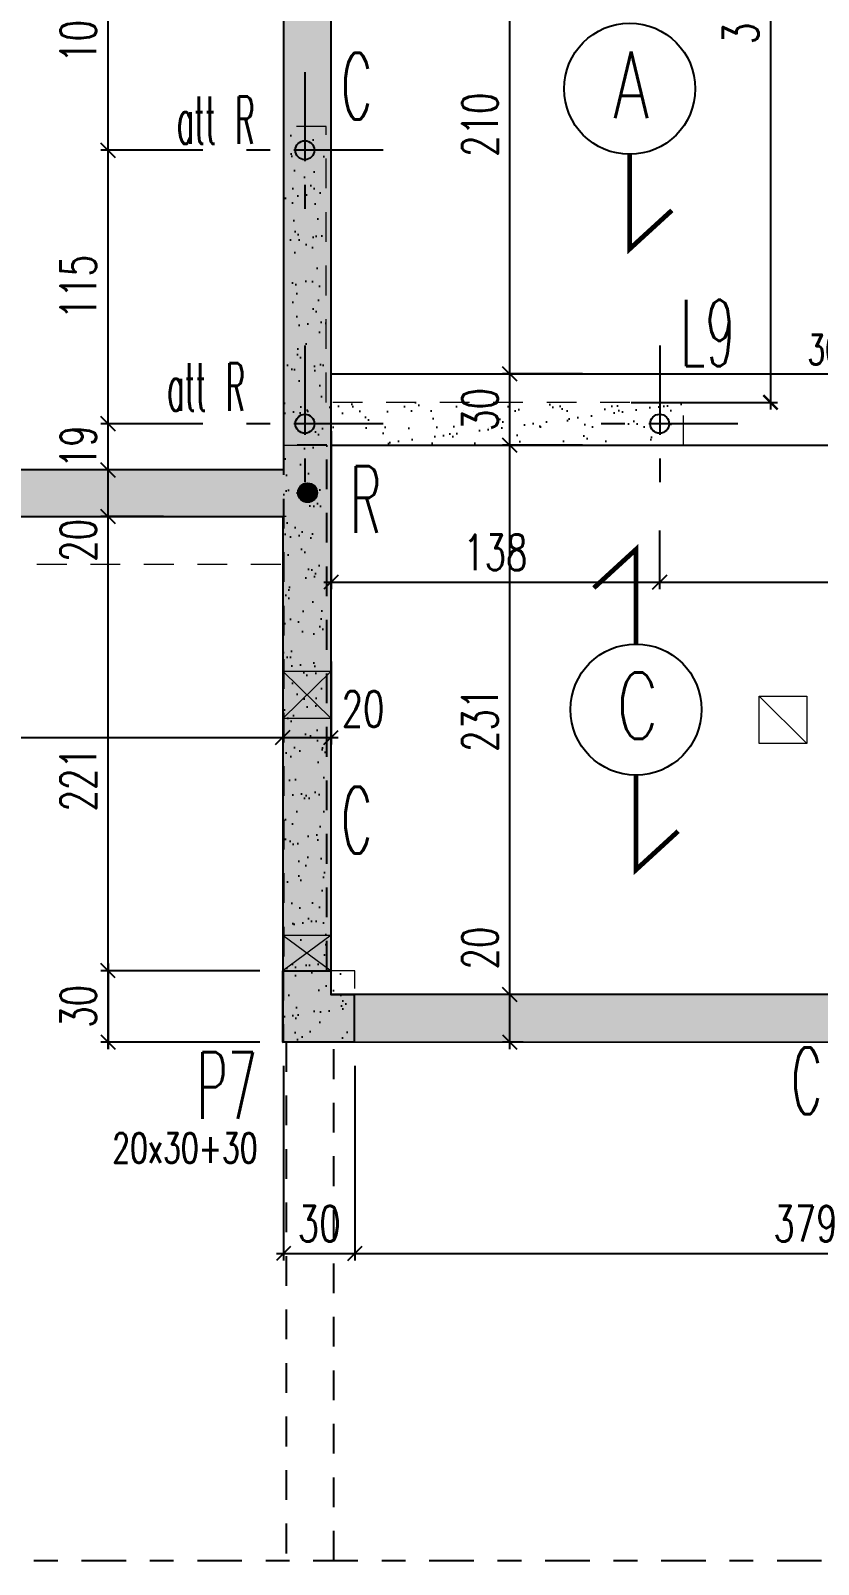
# Model space of a CAD drawing. Extents: x 308 to 787, y -199 to -146.
# Drawn here: x 380.91 to 384.22, y -184.28 to -177.83 of the extents above; entities that cross this region are included whole.
import ezdxf
from ezdxf.enums import TextEntityAlignment as Align

# ---------------------------------------------------------------- set-up
doc = ezdxf.new("R2010")
doc.units = 0
doc.header["$LTSCALE"] = 0.5
doc.header["$MEASUREMENT"] = 0
for name, pattern in [('AXES2', [1.125, 0.75, -0.125, 0.125, -0.125]), ('CACHE', [0.375, 0.25, -0.125]), ('CONTINU', [0]), ('DISCONTINU2', [0.375, 0.25, -0.125])]:
    doc.linetypes.add(name, pattern=pattern)
doc.layers.get('0').update_dxf_attribs({"linetype": 'CONTINUOUS'})
doc.layers.get('DEFPOINTS').update_dxf_attribs({"linetype": 'CONTINUOUS'})
doc.layers.add('00 - RESERVATIONS SPEC Plombier', color=90, linetype='CONTINUOUS', lineweight=20)
for name, color, linetype in [('1_AJSA_vue2', 13, 'CONTINUOUS'), ('_ SERTI RESERVATION', 210, 'CACHE'), ('AXES', 6, 'AXES2'), ('COTATION', 7, 'CONTINUOUS'), ('MURS', 3, 'CONTINUOUS'), ('PLANCHER', 7, 'CONTINUOUS'), ('POCHAGE', 254, 'CONTINUOUS'), ('POTEAUX', 1, 'CONTINUOUS'), ('POUTRES', 2, 'CONTINUOUS'), ('RAID', 1, 'CONTINUOUS'), ('RDC', 7, 'DISCONTINU2'), ('REPERAGE', 4, 'CONTINUOUS'), ('REPERE-CHAI', 4, 'CONTINUOUS'), ('REPERE-POT', 4, 'CONTINUOUS'), ('REPERE-POUT', 4, 'CONTINUOUS'), ('REPERE-RAID', 4, 'CONTINUOUS')]:
    doc.layers.add(name, color=color, linetype=linetype)
doc.styles.add('ROMANS8', font='romans.shx', dxfattribs={"width": 0.7})
doc.styles.get("Standard").update_dxf_attribs({"font": 'txt.shx'})
doc.dimstyles.new('COT50 cm', dxfattribs={"dimtxt": 0.15, "dimasz": 0.06, "dimexe": 0.03, "dimexo": 0.1, "dimgap": 0.05, "dimtad": 1, "dimdec": 0, "dimlfac": 100, "dimzin": 0, "dimdsep": 46, "dimtxsty": 'ROMANS8', "dimblk1": 'OBLIQUE', "dimblk2": 'OBLIQUE', "dimsah": 1, "dimcen": 0.03, "dimdle": 0.03, "dimclrt": 1, "dimadec": 0, "dimazin": 0, "dimtfac": 1, "dimtdec": 0, "dimtmove": 0, "dimatfit": 3, "dimfxl": 0, "dimtolj": 1, "dimtzin": 0, "dimlwd": -1, "dimlwe": -1, "dimarcsym": 0})
pattern_1 = [(37.5, (-513.79323, 160.44126), (-0.004409535, 0.134877664), [0, -0.1064, 0, -0.119, 0, -0.11375]), (7.5, (-513.79323, 160.44126), (0.12388437, 0.197550225), [0, -0.0574, 0, -0.0959, 0, -0.03675]), (327.5, (-513.87933, 160.44126), (0.21798993, 0.000396134), [0, -0.035, 0, -0.126, 0, -0.1645]), (317.5, (-513.87933, 160.44126), (0.21042886, 0.06143729), [0, -0.0175, 0, -0.0826, 0, -0.0945])]

# ---------------------------------------------------------------- blocks, each defined once
blk = doc.blocks.new('_Oblique')
at = {"layer": 'COTATION', "color": 0, "lineweight": -2}
blk.add_line((-0.5, -0.5), (0.5, 0.5), dxfattribs=at)
blk = doc.blocks.new('*D321')
at = {"layer": 'COTATION', "color": 0, "transparency": 16777216}
for p, q in [((381.8728, -181.7863), (381.2051, -181.7863)), ((381.2351, -181.7563), (381.2351, -182.1163)), ((381.8728, -182.0863), (381.2051, -182.0863))]:
    blk.add_line(p, q, dxfattribs=at)
at = {"layer": 'DEFPOINTS', "color": 0, "transparency": 16777216}
for p in [(381.9728, -181.7863), (381.2351, -182.0863), (381.9728, -182.0863)]:
    blk.add_point(p, dxfattribs=at)
at = {"layer": 'COTATION', "color": 0, "transparency": 16777216, "xscale": 0.06, "yscale": 0.06, "zscale": 0.06}
for p, rotation in [((381.2351, -181.7863), 90), ((381.2351, -182.0863), 270)]:
    blk.add_blockref('_Oblique', p, dxfattribs=dict(at, rotation=rotation))
at = {"layer": 'COTATION', "color": 1, "transparency": 16777216, "insert": (381.1101, -181.9363), "char_height": 0.15, "attachment_point": 5, "rotation": 90, "style": 'ROMANS8'}
blk.add_mtext('\\A1;30', dxfattribs=at)
blk = doc.blocks.new('*D322')
at = {"layer": 'COTATION', "color": 0, "transparency": 16777216}
for p, q in [((381.2351, -182.1163), (381.2351, -179.8463)), ((381.4688, -179.8763), (381.2051, -179.8763)), ((381.8728, -182.0863), (381.2051, -182.0863))]:
    blk.add_line(p, q, dxfattribs=at)
at = {"layer": 'DEFPOINTS', "color": 0, "transparency": 16777216}
for p in [(381.2351, -179.8763), (381.5688, -179.8763), (381.9728, -182.0863)]:
    blk.add_point(p, dxfattribs=at)
at = {"layer": 'COTATION', "color": 0, "transparency": 16777216, "xscale": 0.06, "yscale": 0.06, "zscale": 0.06}
for p, rotation in [((381.2351, -179.8763), 90), ((381.2351, -182.0863), 270)]:
    blk.add_blockref('_Oblique', p, dxfattribs=dict(at, rotation=rotation))
at = {"layer": 'COTATION', "color": 1, "transparency": 16777216, "insert": (381.1101, -180.9813), "char_height": 0.15, "attachment_point": 5, "rotation": 90, "style": 'ROMANS8'}
blk.add_mtext('\\A1;221', dxfattribs=at)
blk = doc.blocks.new('*D323')
at = {"layer": 'COTATION', "color": 0, "transparency": 16777216}
for p, q in [((381.2351, -179.9063), (381.2351, -179.6504)), ((381.4688, -179.6804), (381.2051, -179.6804)), ((381.4688, -179.8763), (381.2051, -179.8763))]:
    blk.add_line(p, q, dxfattribs=at)
at = {"layer": 'DEFPOINTS', "color": 0, "transparency": 16777216}
for p in [(381.2351, -179.6804), (381.5688, -179.6804), (381.5688, -179.8763)]:
    blk.add_point(p, dxfattribs=at)
at = {"layer": 'COTATION', "color": 0, "transparency": 16777216, "xscale": 0.06, "yscale": 0.06, "zscale": 0.06}
for p, rotation in [((381.2351, -179.6804), 90), ((381.2351, -179.8763), 270)]:
    blk.add_blockref('_Oblique', p, dxfattribs=dict(at, rotation=rotation))
at = {"layer": 'COTATION', "color": 1, "transparency": 16777216, "insert": (381.1101, -179.977), "char_height": 0.15, "attachment_point": 5, "rotation": 90, "style": 'ROMANS8'}
blk.add_mtext('\\A1;20', dxfattribs=at)
blk = doc.blocks.new('*D324')
at = {"layer": 'COTATION', "color": 0, "transparency": 16777216}
for p, q in [((381.2351, -179.7104), (381.2351, -179.4563)), ((381.6341, -179.4863), (381.2051, -179.4863)), ((381.4688, -179.6804), (381.2051, -179.6804))]:
    blk.add_line(p, q, dxfattribs=at)
at = {"layer": 'DEFPOINTS', "color": 0, "transparency": 16777216}
for p in [(381.2351, -179.4863), (381.7341, -179.4863), (381.5688, -179.6804)]:
    blk.add_point(p, dxfattribs=at)
at = {"layer": 'COTATION', "color": 0, "transparency": 16777216, "xscale": 0.06, "yscale": 0.06, "zscale": 0.06}
for p, rotation in [((381.2351, -179.4863), 90), ((381.2351, -179.6804), 270)]:
    blk.add_blockref('_Oblique', p, dxfattribs=dict(at, rotation=rotation))
at = {"layer": 'COTATION', "color": 1, "transparency": 16777216, "insert": (381.1101, -179.5833), "char_height": 0.15, "attachment_point": 5, "rotation": 90, "style": 'ROMANS8'}
blk.add_mtext('\\A1;19', dxfattribs=at)
blk = doc.blocks.new('*D325')
at = {"layer": 'COTATION', "color": 0, "transparency": 16777216}
for p, q in [((381.2351, -179.5163), (381.2351, -178.3061)), ((381.6339, -178.3361), (381.2051, -178.3361)), ((381.6341, -179.4863), (381.2051, -179.4863))]:
    blk.add_line(p, q, dxfattribs=at)
at = {"layer": 'DEFPOINTS', "color": 0, "transparency": 16777216}
for p in [(381.2351, -178.3361), (381.7339, -178.3361), (381.7341, -179.4863)]:
    blk.add_point(p, dxfattribs=at)
at = {"layer": 'COTATION', "color": 0, "transparency": 16777216, "xscale": 0.06, "yscale": 0.06, "zscale": 0.06}
for p, rotation in [((381.2351, -178.3361), 90), ((381.2351, -179.4863), 270)]:
    blk.add_blockref('_Oblique', p, dxfattribs=dict(at, rotation=rotation))
at = {"layer": 'COTATION', "color": 1, "transparency": 16777216, "insert": (381.1101, -178.9112), "char_height": 0.15, "attachment_point": 5, "rotation": 90, "style": 'ROMANS8'}
blk.add_mtext('\\A1;115', dxfattribs=at)
blk = doc.blocks.new('*D326')
at = {"layer": 'COTATION', "color": 0, "transparency": 16777216}
for p, q in [((381.873, -177.3311), (381.2051, -177.3311)), ((381.2351, -178.3661), (381.2351, -177.3011)), ((381.6339, -178.3361), (381.2051, -178.3361))]:
    blk.add_line(p, q, dxfattribs=at)
at = {"layer": 'DEFPOINTS', "color": 0, "transparency": 16777216}
for p in [(381.2351, -177.3311), (381.973, -177.3311), (381.7339, -178.3361)]:
    blk.add_point(p, dxfattribs=at)
at = {"layer": 'COTATION', "color": 0, "transparency": 16777216, "xscale": 0.06, "yscale": 0.06, "zscale": 0.06}
for p, rotation in [((381.2351, -177.3311), 90), ((381.2351, -178.3361), 270)]:
    blk.add_blockref('_Oblique', p, dxfattribs=dict(at, rotation=rotation))
at = {"layer": 'COTATION', "color": 1, "transparency": 16777216, "insert": (381.1101, -177.8336), "char_height": 0.15, "attachment_point": 5, "rotation": 90, "style": 'ROMANS8'}
blk.add_mtext('\\A1;101', dxfattribs=at)
blk = doc.blocks.new('*D340')
at = {"layer": 'COTATION', "color": 0, "transparency": 16777216}
for p, q in [((382.924, -181.8863), (382.924, -181.5563)), ((382.9809, -181.8863), (382.894, -181.8863)), ((382.924, -182.1162), (382.924, -181.8863)), ((382.9809, -182.0862), (382.894, -182.0862))]:
    blk.add_line(p, q, dxfattribs=at)
at = {"layer": 'DEFPOINTS', "color": 0, "transparency": 16777216}
for p in [(382.924, -181.8863), (383.0809, -181.8863), (383.0809, -182.0862)]:
    blk.add_point(p, dxfattribs=at)
at = {"layer": 'COTATION', "color": 0, "transparency": 16777216, "xscale": 0.06, "yscale": 0.06, "zscale": 0.06}
for p, rotation in [((382.924, -181.8863), 90), ((382.924, -182.0862), 270)]:
    blk.add_blockref('_Oblique', p, dxfattribs=dict(at, rotation=rotation))
at = {"layer": 'COTATION', "color": 1, "transparency": 16777216, "insert": (382.799, -181.6913), "char_height": 0.15, "attachment_point": 5, "rotation": 90, "style": 'ROMANS8'}
blk.add_mtext('\\A1;20', dxfattribs=at)
blk = doc.blocks.new('*D341')
at = {"layer": 'COTATION', "color": 0, "transparency": 16777216}
for p, q in [((383.2296, -179.5763), (382.894, -179.5763)), ((382.924, -181.9163), (382.924, -179.5463)), ((382.9809, -181.8863), (382.894, -181.8863))]:
    blk.add_line(p, q, dxfattribs=at)
at = {"layer": 'DEFPOINTS', "color": 0, "transparency": 16777216}
for p in [(382.924, -179.5763), (383.3296, -179.5763), (383.0809, -181.8863)]:
    blk.add_point(p, dxfattribs=at)
at = {"layer": 'COTATION', "color": 0, "transparency": 16777216, "xscale": 0.06, "yscale": 0.06, "zscale": 0.06}
for p, rotation in [((382.924, -179.5763), 90), ((382.924, -181.8863), 270)]:
    blk.add_blockref('_Oblique', p, dxfattribs=dict(at, rotation=rotation))
at = {"layer": 'COTATION', "color": 1, "transparency": 16777216, "insert": (382.799, -180.7313), "char_height": 0.15, "attachment_point": 5, "rotation": 90, "style": 'ROMANS8'}
blk.add_mtext('\\A1;231', dxfattribs=at)
blk = doc.blocks.new('*D342')
at = {"layer": 'COTATION', "color": 0, "transparency": 16777216}
for p, q in [((383.2296, -179.2763), (382.894, -179.2763)), ((382.924, -179.6063), (382.924, -179.2463)), ((383.2296, -179.5763), (382.894, -179.5763))]:
    blk.add_line(p, q, dxfattribs=at)
at = {"layer": 'DEFPOINTS', "color": 0, "transparency": 16777216}
for p in [(382.924, -179.2763), (383.3296, -179.2763), (383.3296, -179.5763)]:
    blk.add_point(p, dxfattribs=at)
at = {"layer": 'COTATION', "color": 0, "transparency": 16777216, "xscale": 0.06, "yscale": 0.06, "zscale": 0.06}
for p, rotation in [((382.924, -179.2763), 90), ((382.924, -179.5763), 270)]:
    blk.add_blockref('_Oblique', p, dxfattribs=dict(at, rotation=rotation))
at = {"layer": 'COTATION', "color": 1, "transparency": 16777216, "insert": (382.799, -179.4263), "char_height": 0.15, "attachment_point": 5, "rotation": 90, "style": 'ROMANS8'}
blk.add_mtext('\\A1;30', dxfattribs=at)
blk = doc.blocks.new('*D343')
at = {"layer": 'COTATION', "color": 0, "transparency": 16777216}
for p, q in [((382.924, -179.3063), (382.924, -177.1512)), ((383.1162, -177.1812), (382.894, -177.1812)), ((383.2296, -179.2763), (382.894, -179.2763))]:
    blk.add_line(p, q, dxfattribs=at)
at = {"layer": 'DEFPOINTS', "color": 0, "transparency": 16777216}
for p in [(382.924, -177.1812), (383.2162, -177.1812), (383.3296, -179.2763)]:
    blk.add_point(p, dxfattribs=at)
at = {"layer": 'COTATION', "color": 0, "transparency": 16777216, "xscale": 0.06, "yscale": 0.06, "zscale": 0.06}
for p, rotation in [((382.924, -177.1812), 90), ((382.924, -179.2763), 270)]:
    blk.add_blockref('_Oblique', p, dxfattribs=dict(at, rotation=rotation))
at = {"layer": 'COTATION', "color": 1, "transparency": 16777216, "insert": (382.799, -178.2287), "char_height": 0.15, "attachment_point": 5, "rotation": 90, "style": 'ROMANS8'}
blk.add_mtext('\\A1;210', dxfattribs=at)
blk = doc.blocks.new('*D510')
at = {"layer": 'COTATION', "color": 0, "transparency": 16777216}
for p, q in [((382.173, -179.5173), (382.173, -180.1825)), ((383.5546, -179.9356), (383.5546, -180.1825)), ((382.143, -180.1525), (383.5846, -180.1525))]:
    blk.add_line(p, q, dxfattribs=at)
at = {"layer": 'DEFPOINTS', "color": 0, "transparency": 16777216}
for p in [(382.173, -179.4173), (383.5546, -179.8356), (383.5546, -180.1525)]:
    blk.add_point(p, dxfattribs=at)
at = {"layer": 'COTATION', "color": 0, "transparency": 16777216, "xscale": 0.06, "yscale": 0.06, "zscale": 0.06, "rotation": 180}
blk.add_blockref('_Oblique', (382.173, -180.1525), dxfattribs=at)
at = {"layer": 'COTATION', "color": 0, "transparency": 16777216, "xscale": 0.06, "yscale": 0.06, "zscale": 0.06}
blk.add_blockref('_Oblique', (383.5546, -180.1525), dxfattribs=at)
at = {"layer": 'COTATION', "color": 1, "transparency": 16777216, "insert": (382.8638, -180.0275), "char_height": 0.15, "attachment_point": 5, "style": 'ROMANS8'}
blk.add_mtext('\\A1;138', dxfattribs=at)
blk = doc.blocks.new('*D511')
at = {"layer": 'COTATION', "color": 0, "transparency": 16777216}
for p, q in [((383.5546, -179.9356), (383.5546, -180.1825)), ((385.5846, -180.0025), (385.5846, -180.1825)), ((383.5246, -180.1525), (385.6146, -180.1525))]:
    blk.add_line(p, q, dxfattribs=at)
at = {"layer": 'DEFPOINTS', "color": 0, "transparency": 16777216}
for p in [(383.5546, -179.8356), (385.5846, -179.9025), (385.5846, -180.1525)]:
    blk.add_point(p, dxfattribs=at)
at = {"layer": 'COTATION', "color": 0, "transparency": 16777216, "xscale": 0.06, "yscale": 0.06, "zscale": 0.06, "rotation": 180}
blk.add_blockref('_Oblique', (383.5546, -180.1525), dxfattribs=at)
at = {"layer": 'COTATION', "color": 0, "transparency": 16777216, "xscale": 0.06, "yscale": 0.06, "zscale": 0.06}
blk.add_blockref('_Oblique', (385.5846, -180.1525), dxfattribs=at)
at = {"layer": 'COTATION', "color": 1, "transparency": 16777216, "insert": (384.5696, -180.0275), "char_height": 0.15, "attachment_point": 5, "style": 'ROMANS8'}
blk.add_mtext('\\A1;203', dxfattribs=at)
blk = doc.blocks.new('*D639')
at = {"layer": 'COTATION', "color": 0, "transparency": 16777216}
for p, q in [((376.2945, -179.9763), (376.2945, -180.8357)), ((381.9697, -180.4638), (381.9697, -180.8357)), ((376.2645, -180.8057), (381.9997, -180.8057))]:
    blk.add_line(p, q, dxfattribs=at)
at = {"layer": 'DEFPOINTS', "color": 0, "transparency": 16777216}
for p in [(376.2945, -179.8763), (381.9697, -180.3638), (381.9697, -180.8057)]:
    blk.add_point(p, dxfattribs=at)
at = {"layer": 'COTATION', "color": 0, "transparency": 16777216, "xscale": 0.06, "yscale": 0.06, "zscale": 0.06, "rotation": 180}
blk.add_blockref('_Oblique', (376.2945, -180.8057), dxfattribs=at)
at = {"layer": 'COTATION', "color": 0, "transparency": 16777216, "xscale": 0.06, "yscale": 0.06, "zscale": 0.06}
blk.add_blockref('_Oblique', (381.9697, -180.8057), dxfattribs=at)
at = {"layer": 'COTATION', "color": 1, "transparency": 16777216, "insert": (379.1321, -180.6807), "char_height": 0.15, "attachment_point": 5, "style": 'ROMANS8'}
blk.add_mtext('\\A1;568', dxfattribs=at)
blk = doc.blocks.new('*D640')
at = {"layer": 'COTATION', "color": 0, "transparency": 16777216}
for p, q in [((381.9697, -180.4638), (381.9697, -180.8357)), ((382.1728, -180.4867), (382.1728, -180.8357)), ((381.9397, -180.8057), (382.2028, -180.8057))]:
    blk.add_line(p, q, dxfattribs=at)
at = {"layer": 'DEFPOINTS', "color": 0, "transparency": 16777216}
for p in [(381.9697, -180.3638), (382.1728, -180.3867), (382.1728, -180.8057)]:
    blk.add_point(p, dxfattribs=at)
at = {"layer": 'COTATION', "color": 0, "transparency": 16777216, "xscale": 0.06, "yscale": 0.06, "zscale": 0.06, "rotation": 180}
blk.add_blockref('_Oblique', (381.9697, -180.8057), dxfattribs=at)
at = {"layer": 'COTATION', "color": 0, "transparency": 16777216, "xscale": 0.06, "yscale": 0.06, "zscale": 0.06}
blk.add_blockref('_Oblique', (382.1728, -180.8057), dxfattribs=at)
at = {"layer": 'COTATION', "color": 1, "transparency": 16777216, "insert": (382.3075, -180.6852), "char_height": 0.15, "attachment_point": 5, "style": 'ROMANS8'}
blk.add_mtext('\\A1;20', dxfattribs=at)
blk = doc.blocks.new('*D641')
at = {"layer": 'COTATION', "color": 0, "transparency": 16777216}
for p, q in [((381.9728, -182.1863), (381.9728, -183.0054)), ((382.2728, -182.1863), (382.2728, -183.0054)), ((381.9428, -182.9754), (382.3028, -182.9754))]:
    blk.add_line(p, q, dxfattribs=at)
at = {"layer": 'DEFPOINTS', "color": 0, "transparency": 16777216}
for p in [(381.9728, -182.0863), (382.2728, -182.0863), (382.2728, -182.9754)]:
    blk.add_point(p, dxfattribs=at)
at = {"layer": 'COTATION', "color": 0, "transparency": 16777216, "xscale": 0.06, "yscale": 0.06, "zscale": 0.06, "rotation": 180}
blk.add_blockref('_Oblique', (381.9728, -182.9754), dxfattribs=at)
at = {"layer": 'COTATION', "color": 0, "transparency": 16777216, "xscale": 0.06, "yscale": 0.06, "zscale": 0.06}
blk.add_blockref('_Oblique', (382.2728, -182.9754), dxfattribs=at)
at = {"layer": 'COTATION', "color": 1, "transparency": 16777216, "insert": (382.1228, -182.8504), "char_height": 0.15, "attachment_point": 5, "style": 'ROMANS8'}
blk.add_mtext('\\A1;30', dxfattribs=at)
blk = doc.blocks.new('*D642')
at = {"layer": 'COTATION', "color": 0, "transparency": 16777216}
for p, q in [((382.2728, -182.1863), (382.2728, -183.0054)), ((386.063, -182.4251), (386.063, -183.0054)), ((382.2428, -182.9754), (386.093, -182.9754))]:
    blk.add_line(p, q, dxfattribs=at)
at = {"layer": 'DEFPOINTS', "color": 0, "transparency": 16777216}
for p in [(382.2728, -182.0863), (386.063, -182.3251), (386.063, -182.9754)]:
    blk.add_point(p, dxfattribs=at)
at = {"layer": 'COTATION', "color": 0, "transparency": 16777216, "xscale": 0.06, "yscale": 0.06, "zscale": 0.06, "rotation": 180}
blk.add_blockref('_Oblique', (382.2728, -182.9754), dxfattribs=at)
at = {"layer": 'COTATION', "color": 0, "transparency": 16777216, "xscale": 0.06, "yscale": 0.06, "zscale": 0.06}
blk.add_blockref('_Oblique', (386.063, -182.9754), dxfattribs=at)
at = {"layer": 'COTATION', "color": 1, "transparency": 16777216, "insert": (384.1679, -182.8504), "char_height": 0.15, "attachment_point": 5, "style": 'ROMANS8'}
blk.add_mtext('\\A1;379', dxfattribs=at)
blk = doc.blocks.new('A$C6B096A38')
at = {"layer": 'POCHAGE'}
h = blk.add_hatch(dxfattribs=at)
h.set_pattern_fill('AR-SAND', color=0, scale=0.07)
h.set_pattern_definition(pattern_1)
h.paths.add_polyline_path([(37.5588, -18.955), (36.0569, -18.955), (36.0569, -17.7948), (35.8769, -17.7948), (35.8769, -19.135), (37.5588, -19.135)])
h = blk.add_hatch(dxfattribs=at)
h.set_pattern_fill('AR-SAND', color=0, scale=0.07)
h.set_pattern_definition(pattern_1)
h.paths.add_polyline_path([(36.1769, -21.345), (35.8769, -21.345), (35.8769, -21.645), (36.1769, -21.645)])
at = {"layer": 'AXES', "color": 1}
for p, q in [((35.9669, -17.566), (35.9669, -18.2237)), ((36.2958, -17.8948), (35.638, -17.8948)), ((35.9671, -18.7161), (35.9671, -19.3739)), ((37.4588, -18.7161), (37.4588, -19.3739)), ((36.296, -19.045), (35.6383, -19.045)), ((37.7876, -19.045), (37.1299, -19.045))]:
    blk.add_line(p, q, dxfattribs=at)
at = {"layer": 'RAID'}
for centre in [(35.9669, -17.8948), (35.9671, -19.045), (37.4588, -19.045)]:
    blk.add_circle(centre, 0.04, dxfattribs=at)
at = {"layer": 'RDC', "linetype": 'CACHE', "lineweight": 15}
for points in [[(36.0569, -18.955), (36.0569, -17.7948), (35.8769, -17.7948), (35.8769, -19.135), (37.5588, -19.135), (37.5588, -18.955)], [(35.8769, -21.645), (36.1769, -21.645), (36.1769, -21.345), (35.8769, -21.345)]]:
    blk.add_lwpolyline(points, close=True, dxfattribs=at)
blk = doc.blocks.new('_ArchTick')
at = {"color": 0, "linetype": 'ByBlock', "const_width": 0.15}
blk.add_lwpolyline([(-0.5, -0.5), (0.5, 0.5)], dxfattribs=at)
blk = doc.blocks.new('*D1104')
at = {"layer": '_ SERTI RESERVATION', "color": 0, "linetype": 'CONTINU', "transparency": 16777216}
for p, q in [((383.4354, -176.1141), (384.0508, -176.1141)), ((384.0208, -176.0841), (384.0208, -179.4263)), ((383.4354, -179.3963), (384.0508, -179.3963))]:
    blk.add_line(p, q, dxfattribs=at)
at = {"layer": 'DEFPOINTS', "color": 0, "linetype": 'CONTINU', "transparency": 16777216}
for p in [(383.3354, -176.1141), (383.3354, -179.3963), (384.0208, -179.3963)]:
    blk.add_point(p, dxfattribs=at)
at = {"layer": '_ SERTI RESERVATION', "color": 0, "linetype": 'CONTINU', "transparency": 16777216, "xscale": 0.06, "yscale": 0.06, "zscale": 0.06}
for p, rotation in [((384.0208, -176.1141), 90), ((384.0208, -179.3963), 270)]:
    blk.add_blockref('_ArchTick', p, dxfattribs=dict(at, rotation=rotation))
at = {"layer": '_ SERTI RESERVATION', "linetype": 'CONTINU', "transparency": 16777216, "insert": (383.8958, -177.7552), "char_height": 0.15, "attachment_point": 5, "rotation": 90, "style": 'ROMANS8'}
blk.add_mtext('\\A1;328', dxfattribs=at)

msp = doc.modelspace()

# ---------------------------------------------------------------- hatches: boundary and pattern name
at = {"layer": 'POCHAGE'}
h = msp.add_hatch(color=256, dxfattribs=at)
h.dxf.hatch_style = 1
h.paths.add_polyline_path([(380.3728, -179.6804), (376.2945, -179.6804), (376.2945, -179.8763), (380.3728, -179.8763)])
h.paths.add_polyline_path([(376.3545, -179.7763, -1), (376.4345, -179.7763, -1)], flags=16)
h.paths.add_polyline_path([(380.5728, -179.6804), (380.3728, -179.6804), (380.3728, -179.8763), (380.5728, -179.8763)])
h.paths.add_polyline_path([(382.1729, -177.3311), (381.973, -177.3311), (381.973, -179.6804), (380.5728, -179.6804), (380.5728, -179.8763), (381.9696, -179.8763), (381.9699, -181.7863), (382.1728, -181.7863)])
h.paths.add_polyline_path([(382.1143, -179.7763, -1), (382.0343, -179.7763, -1)], flags=16)
h = msp.add_hatch(dxfattribs=at)
h.set_pattern_fill('AR-SAND', color=0, scale=0.07)
h.set_pattern_definition([(37.5, (57.87378, -4.42), (-0.004409535, 0.134877664), [0, -0.1064, 0, -0.119, 0, -0.11375]), (7.5, (57.87378, -4.42), (0.12388437, 0.197550225), [0, -0.0574, 0, -0.0959, 0, -0.03675]), (327.5, (57.78768, -4.42), (0.21798993, 0.000396134), [0, -0.035, 0, -0.126, 0, -0.1645]), (317.5, (57.78768, -4.42), (0.21042886, 0.06143729), [0, -0.0175, 0, -0.0826, 0, -0.0945])])
h.paths.add_polyline_path([(381.9728, -181.7863), (382.155, -181.7863), (382.155, -179.5763), (381.9732, -179.5763)])
h = msp.add_hatch(color=256, dxfattribs=at)
h.dxf.hatch_style = 1
h.paths.add_polyline_path([(396.7699, -181.8863), (389.6099, -181.8863), (389.6099, -179.6809), (389.4299, -179.6809), (389.4299, -181.8863), (382.2699, -181.8863), (382.2699, -182.0863), (396.7699, -182.0858)])
h.paths.add_polyline_path([(389.5597, -181.9863, -1), (389.4797, -181.9863, -1)], flags=16)
h.paths.add_polyline_path([(389.4829, -179.7809, -1), (389.5629, -179.7809, -1)], flags=16)
at = {"layer": 'POTEAUX'}
h = msp.add_hatch(color=256, dxfattribs=at)
h.dxf.hatch_style = 1
h.paths.add_polyline_path([(381.9699, -181.7863), (382.1722, -181.7862), (382.1722, -181.8863), (382.2704, -181.8863), (382.2699, -182.0863), (381.9699, -182.0863)])
at = {"layer": 'RAID'}
msp.add_hatch(color=256, dxfattribs=at).paths.add_polyline_path([(382.0343, -179.7763, -1), (382.1143, -179.7763, -1)])

# ---------------------------------------------------------------- linework, layer by layer
at = {"layer": '00 - RESERVATIONS SPEC Plombier', "color": 100}
for p, q in [((381.9697, -180.5262), (382.173, -180.7262)), ((382.1728, -180.5262), (381.9697, -180.7262)), ((383.973, -180.6313), (384.173, -180.8313)), ((381.9698, -181.6363), (382.1728, -181.7863)), ((382.173, -181.6363), (381.9698, -181.7863))]:
    msp.add_line(p, q, dxfattribs=at)
for points in [[(381.9697, -180.5262), (382.1728, -180.5262), (382.173, -180.7262), (381.9697, -180.7262)], [(383.973, -180.6313), (384.173, -180.6313), (384.173, -180.8313), (383.973, -180.8313)], [(381.9698, -181.6363), (382.1728, -181.6363), (382.1728, -181.7863), (381.9698, -181.7863)]]:
    msp.add_lwpolyline(points, close=True, dxfattribs=at)
at = {"layer": '1_AJSA_vue2', "linetype": 'CACHE'}
for points in [[(381.9845, -182.0863), (381.9845, -184.2668)], [(382.1845, -184.2668), (382.1845, -182.0863)]]:
    msp.add_lwpolyline(points, dxfattribs=at)
at = {"layer": 'AXES', "color": 6, "ltscale": 0.5}
msp.add_lwpolyline([(331.1666, -181.3169), (349.967, -181.3169), (349.967, -183.2637), (379.6608, -183.2637), (379.6608, -184.2668), (395.072, -184.2668), (395.072, -189.3563)], dxfattribs=at)
at = {"layer": 'MURS'}
for points in [[(403.7666, -176.8795), (403.7661, -181.8809), (397.0699, -181.8809), (397.0699, -176.8809), (396.8899, -176.8809), (396.8899, -181.8863), (389.6099, -181.8863), (389.6099, -179.6809), (389.4299, -179.6809), (389.4299, -181.8863), (382.1728, -181.8863), (382.173, -174.6561), (381.973, -174.6561), (381.973, -179.6804), (376.2945, -179.6804)], [(376.2945, -179.8763), (381.9696, -179.8763), (381.9699, -182.0863), (403.9699, -182.0856), (403.9697, -176.8795)]]:
    msp.add_lwpolyline(points, dxfattribs=at)
at = {"layer": 'PLANCHER', "color": 1, "const_width": 0.02}
for points in [[(383.4286, -178.3532), (383.4286, -178.7512), (383.6058, -178.589)], [(383.4551, -180.4126), (383.4551, -180.0145), (383.2779, -180.1768)], [(383.4551, -180.9639), (383.4551, -181.362), (383.6323, -181.1997)]]:
    msp.add_lwpolyline(points, dxfattribs=at)
at = {"layer": 'PLANCHER', "color": 1}
for centre in [(383.4286, -178.0775), (383.4551, -180.6883)]:
    msp.add_circle(centre, 0.2757, dxfattribs=at)
at = {"layer": 'POTEAUX'}
msp.add_lwpolyline([(381.9699, -181.7863), (382.1722, -181.7862), (382.1722, -181.8863), (382.2704, -181.8863), (382.2699, -182.0863), (381.9699, -182.0863)], close=True, dxfattribs=at)
at = {"layer": 'POUTRES'}
for p, q in [((382.173, -179.2763), (385.973, -179.2763)), ((382.173, -179.5763), (385.973, -179.5763))]:
    msp.add_line(p, q, dxfattribs=at)
at = {"layer": 'RAID'}
msp.add_circle((382.0743, -179.7763), 0.04, dxfattribs=at)
at = {"layer": 'RDC', "linetype": 'CACHE', "lineweight": 15}
for points in [[(381.9844, -179.8763), (380.5728, -179.8763), (380.5728, -170.8312), (375.619, -170.8312), (375.273, -169.3302)], [(375.7611, -180.0763), (381.9728, -180.0763)]]:
    msp.add_lwpolyline(points, dxfattribs=at)
at = {"layer": 'RDC'}
msp.add_lwpolyline([(381.9728, -181.7863), (382.155, -181.7863), (382.155, -179.5763), (381.9732, -179.5763)], close=True, dxfattribs=at)

# ---------------------------------------------------------------- block references
msp.add_blockref('A$C6B096A38', (346.0959, -160.4413), dxfattribs=at)

# ---------------------------------------------------------------- texts
at = {"layer": 'PLANCHER', "color": 1, "width": 0.7}
for s, p in [('A', (383.435, -178.061)), ('C', (383.4615, -180.6717))]:
    msp.add_text(s, height=0.28, dxfattribs=at).set_placement(p, align=Align.MIDDLE)
at = {"layer": 'REPERAGE', "color": 1, "style": 'ROMANS8', "width": 0.7}
msp.add_text(' 30x45h', height=0.125, dxfattribs=at).set_placement((384.116, -179.237))
at = {"layer": 'REPERE-CHAI', "color": 4, "width": 0.519}
for p in [(382.2147, -178.2068), (382.215, -181.2927), (384.1074, -182.3888)]:
    msp.add_text('C', height=0.28, dxfattribs=at).set_placement(p)
at = {"layer": 'REPERE-POT', "color": 4, "width": 0.519}
msp.add_text('P7', height=0.28, dxfattribs=at).set_placement((381.607, -182.4087))
at = {"layer": 'REPERE-POT', "color": 1, "style": 'ROMANS8', "width": 0.7}
msp.add_text('20x30+30', height=0.125, dxfattribs=at).set_placement((381.2528, -182.5939))
at = {"layer": 'REPERE-POUT', "width": 0.519}
msp.add_text('L9', height=0.28, dxfattribs=at).set_placement((383.6413, -179.2445))
at = {"layer": 'REPERE-RAID', "color": 4}
for s, height, width, p in [('att R', 0.2, 0.45, (381.5239, -178.3095)), ('att R', 0.2, 0.45, (381.4836, -179.4314)), ('R', 0.28, 0.519, (382.2528, -179.945))]:
    msp.add_text(s, height=height, dxfattribs=dict(at, width=width)).set_placement(p)

# ---------------------------------------------------------------- dimensions: what is measured, and where the dimension line sits
at = {"layer": '_ SERTI RESERVATION', "linetype": 'CONTINU'}
dim = msp.add_linear_dim(base=(384.0208, -179.3963), p1=(383.3354, -176.1141), p2=(383.3354, -179.3963), angle=90, dimstyle='COT50 cm', override={"dimblk": 'ArchTick', "dimsah": 0, "dimclrt": 256, "dimfxl": 3}, dxfattribs=at)
dim.commit()
dim.dimension.update_dxf_attribs({"geometry": '*D1104', "text_midpoint": (383.8958, -177.7552)})
at = {"layer": 'COTATION'}
for base, p1, p2, picture, middle in [((382.924, -177.1812), (383.3296, -179.2763), (383.2162, -177.1812), '*D343', (382.799, -178.2287)), ((381.23514, -177.331097), (381.733891, -178.336101), (381.973045, -177.331097), '*D326', (381.11014, -177.833599)), ((381.2351, -178.3361), (381.7341, -179.4863), (381.7339, -178.3361), '*D325', (381.1101, -178.9112)), ((382.924, -179.2763), (383.3296, -179.5763), (383.3296, -179.2763), '*D342', (382.799, -179.4263)), ((382.924, -179.5763), (383.0809, -181.8863), (383.3296, -179.5763), '*D341', (382.799, -180.7313)), ((381.2351, -179.8763), (381.9728, -182.0863), (381.5688, -179.8763), '*D322', (381.1101, -180.9813))]:
    dim = msp.add_linear_dim(base=base, p1=p1, p2=p2, angle=90, dimstyle='COT50 cm', override={"dimtmove": 1}, dxfattribs=at)
    dim.commit()
    dim.dimension.update_dxf_attribs({"geometry": picture, "text_midpoint": middle})
for base, p1, p2, picture, middle in [((381.2351, -179.4863), (381.5688, -179.6804), (381.7341, -179.4863), '*D324', (381.2351, -179.5833)), ((381.2351, -179.6804), (381.5688, -179.8763), (381.5688, -179.6804), '*D323', (381.2351, -179.977))]:
    dim = msp.add_linear_dim(base=base, p1=p1, p2=p2, angle=90, dimstyle='COT50 cm', override={"dimtmove": 1}, dxfattribs=at)
    dim.commit()
    dim.dimension.update_dxf_attribs({"geometry": picture, "text_midpoint": middle, "dimtype": 160})
for base, p1, p2, picture, middle in [((383.5546, -180.1525), (382.173, -179.4173), (383.5546, -179.8356), '*D510', (382.8638, -180.0275)), ((382.2728, -182.9754), (381.9728, -182.0863), (382.2728, -182.0863), '*D641', (382.1228, -182.8504))]:
    dim = msp.add_linear_dim(base=base, p1=p1, p2=p2, dimstyle='COT50 cm', dxfattribs=at)
    dim.commit()
    dim.dimension.update_dxf_attribs({"geometry": picture, "text_midpoint": middle})
for base, p1, p2, picture, middle in [((385.5846, -180.1525), (383.5546, -179.8356), (385.5846, -179.9025), '*D511', (384.5696, -180.0275)), ((381.9697, -180.8057), (376.2945, -179.8763), (381.9697, -180.3638), '*D639', (379.1321, -180.6807)), ((386.063, -182.9754), (382.2728, -182.0863), (386.063, -182.3251), '*D642', (384.1679, -182.8504))]:
    dim = msp.add_linear_dim(base=base, p1=p1, p2=p2, dimstyle='COT50 cm', override={"dimtmove": 1}, dxfattribs=at)
    dim.commit()
    dim.dimension.update_dxf_attribs({"geometry": picture, "text_midpoint": middle})
dim = msp.add_linear_dim(base=(382.1728, -180.8057), p1=(381.9697, -180.3638), p2=(382.1728, -180.3867), dimstyle='COT50 cm', override={"dimtmove": 1}, dxfattribs=at)
dim.commit()
dim.dimension.update_dxf_attribs({"geometry": '*D640', "text_midpoint": (382.3075, -180.8102), "dimtype": 160})
for base, p1, p2, picture, middle in [((382.924, -181.8863), (383.0809, -182.0862), (383.0809, -181.8863), '*D340', (382.799, -181.6913)), ((381.2351, -182.0863), (381.9728, -181.7863), (381.9728, -182.0863), '*D321', (381.1101, -181.9363))]:
    dim = msp.add_linear_dim(base=base, p1=p1, p2=p2, angle=90, dimstyle='COT50 cm', dxfattribs=at)
    dim.commit()
    dim.dimension.update_dxf_attribs({"geometry": picture, "text_midpoint": middle})

doc.saveas('drawing.dxf')
